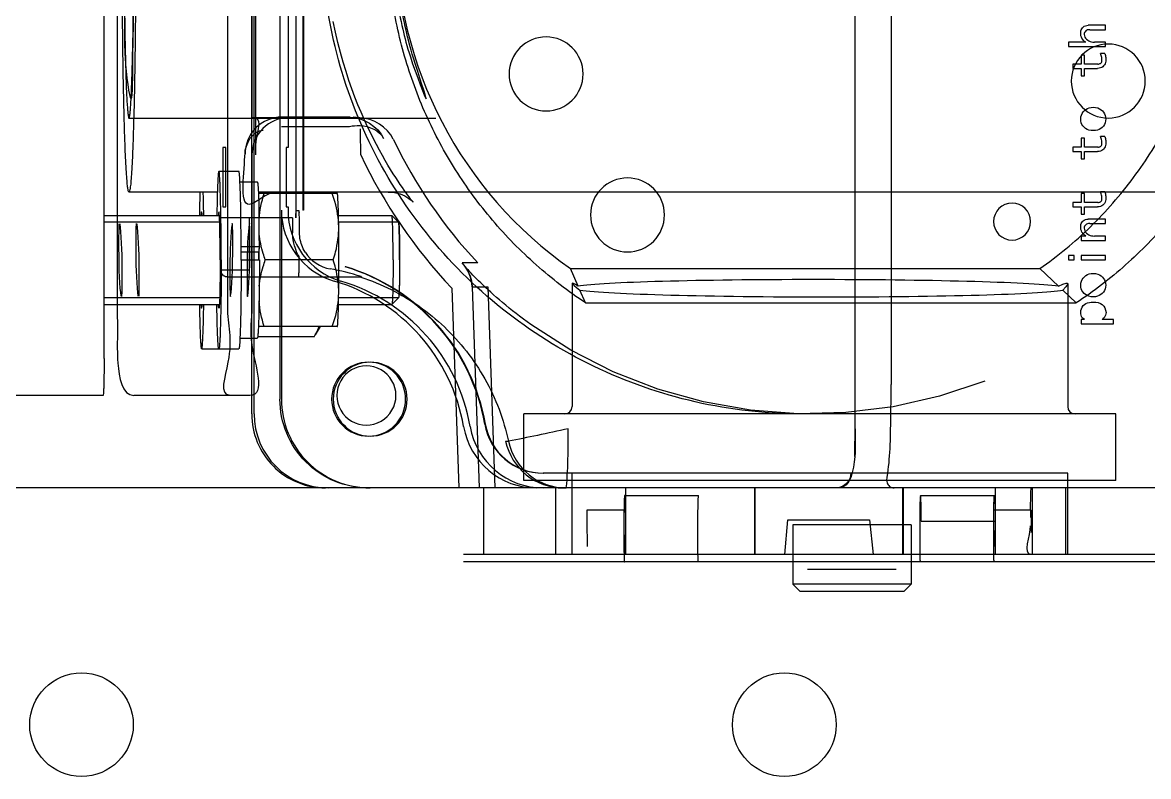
# Model space of a CAD drawing. Extents: x 59521 to 184406, y -1257 to 56672.
# Drawn here: x 73823.8 to 73976, y 10201.2 to 10303.1 of the extents above; entities that cross this region are included whole.
import ezdxf

# ---------------------------------------------------------------- set-up
doc = ezdxf.new("R2010")
doc.units = 0
doc.header["$MEASUREMENT"] = 0
doc.layers.get('0').update_dxf_attribs({"linetype": 'CONTINUOUS'})
doc.layers.add('00_BUW_DATUM', color=7, linetype='CONTINUOUS')

# ---------------------------------------------------------------- blocks, each defined once
blk = doc.blocks.new('hu88')
at = {"color": 87, "linetype": 'Continuous'}
for p, q in [((-116.54, -913.55), (-117.54, -914.55)), ((-117.54, -922.55), (-117.54, -914.55)), ((-117.54, -914.55), (-101.54, -914.55)), ((-116.54, -913.55), (-115.74, -913.55)), ((-115.74, -913.55), (-103.34, -913.55)), ((-103.34, -913.55), (-102.54, -913.55)), ((-102.54, -913.55), (-101.54, -914.55)), ((-101.54, -922.55), (-101.54, -914.55)), ((-153.34, -917.55), (-57.02, -917.55)), ((-115.54, -916.55), (-103.54, -916.55)), ((-153.34, -918.55), (-57.02, -918.55)), ((-138.71, -918.55), (-138.71, -929.55)), ((-138.45, -918.55), (-138.45, -927.55)), ((-133.95, -918.55), (-133.95, -927.55)), ((-128.95, -918.55), (-128.95, -927.55)), ((-128.72, -918.55), (-128.71, -919.03)), ((-128.71, -919.03), (-128.71, -919.55)), ((-118.72, -919.03), (-118.72, -918.55)), ((-118.71, -919.55), (-118.72, -919.03)), ((-116.45, -927.55), (-116.45, -918.55)), ((-116.4, -927.55), (-116.4, -918.55)), ((-111.92, -923.22), (-112.4, -918.55)), ((-100.49, -918.55), (-100.88, -923.22)), ((-96.46, -918.55), (-96.46, -927.55)), ((-96.4, -918.55), (-96.4, -927.55)), ((-88.73, -918.55), (-88.73, -919.03)), ((-88.73, -919.03), (-88.73, -919.55)), ((-78.97, -918.55), (-78.97, -927.55)), ((-78.73, -919.03), (-78.74, -918.55)), ((-78.73, -919.55), (-78.73, -919.03)), ((-71.71, -918.55), (-71.71, -929.55)), ((-69.47, -927.55), (-69.47, -918.55)), ((-59.75, -927.55), (-59.75, -918.55)), ((-133.69, -924.55), (-133.69, -923.55)), ((-118.91, -923.05), (-128.91, -923.05)), ((-128.7, -924.55), (-128.7, -923.55)), ((-117.54, -922.55), (-101.54, -922.55)), ((-100.88, -923.22), (-111.92, -923.22)), ((-78.72, -924.55), (-78.72, -923.55)), ((-73.72, -924.55), (-73.72, -923.55)), ((-133.69, -924.55), (-133.7, -925.33)), ((-133.69, -924.55), (-128.7, -924.55)), ((-78.72, -924.55), (-73.72, -924.55)), ((-118.81, -926.55), (-128.81, -926.55)), ((-78.83, -926.55), (-88.82, -926.55)), ((-499.91, -927.55), (1624.09, -927.55)), ((-60.32, -954.72), (-61.27, -927.55)), ((-58.2, -954.72), (-59.17, -927.55)), ((-55.46, -954.55), (-56.4, -927.55)), ((-145.21, -928.55), (-145.21, -937.55)), ((-145.21, -928.55), (-65.21, -928.55)), ((-138.71, -929.55), (-67.8, -929.55)), ((-65.21, -928.55), (-65.21, -937.55)), ((-62.74, -933.87), (-63.12, -933.87)), ((-109.97, -935.55), (-109.97, -997.05)), ((-145.21, -937.55), (-65.21, -937.55)), ((-138.71, -955.15), (-138.71, -938.55)), ((-71.71, -955.22), (-71.71, -938.55)), ((-28.73, -937.55), (-28.73, -1067.55)), ((-28.41, -937.55), (-28.41, -1067.55)), ((-32.43, -965.09), (-32.43, -939.55)), ((-32.23, -1065.55), (-32.23, -939.55)), ((-28.14, -940.05), (-12.5, -940.05)), ((-8.33, -940.05), (6.68, -940.05)), ((-114.84, -995.55), (-114.84, -941.55)), ((-8.46, -945.05), (-8.46, -1060.05)), ((-144.88, -949.73), (-144.88, -950.31)), ((-140.53, -949.73), (-144.88, -949.73)), ((-144.88, -950.31), (-143.36, -950.31)), ((-140.96, -950.31), (-140.53, -950.31)), ((-140.53, -950.31), (-140.53, -949.73)), ((-138.04, -954.28), (-139.85, -952.55)), ((-73.55, -952.55), (-139.85, -952.55)), ((-73.55, -952.55), (-72.78, -954.28)), ((-28.45, -972.59), (-28.45, -952.05)), ((-25.18, -952.05), (-25.18, -1053.05)), ((-10.24, -1053.05), (-10.24, -952.05)), ((-48.27, -953.26), (-40.17, -953.26)), ((-24.08, -953.26), (-8.46, -953.26)), ((-134.94, -957.2), (-137.45, -954.83)), ((-72.53, -954.83), (-71.49, -957.2)), ((-58.2, -954.72), (-60.32, -954.72)), ((-71.49, -957.2), (-134.94, -957.2)), ((-43.21, -956.05), (-25.2, -956.05)), ((-28.06, -964.05), (-28.06, -957.05)), ((-24.2, -957.05), (-28.06, -957.05)), ((-24.2, -957.05), (-24.2, -964.05)), ((-143.8, -958.38), (-143.8, -958.97)), ((-140.53, -958.38), (-143.8, -958.38)), ((-140.53, -958.97), (-140.53, -958.38)), ((-139.59, -958.38), (-139.59, -958.97)), ((-138.83, -958.38), (-139.59, -958.38)), ((-138.83, -958.97), (-138.83, -958.38)), ((-58.96, -957.98), (-56.85, -957.98)), ((-48.4, -958.88), (-48.4, -958.36)), ((-41.12, -957.43), (-41.04, -957.43)), ((-143.8, -958.97), (-140.53, -958.97)), ((-139.59, -958.97), (-138.83, -958.97)), ((-143.8, -961.01), (-143.8, -961.6)), ((-140.53, -961.01), (-143.8, -961.01)), ((-143.8, -961.6), (-142.31, -961.6)), ((-141.14, -961.6), (-140.53, -961.6)), ((-140.53, -961.6), (-140.53, -961.01)), ((-143.8, -963.29), (-143.8, -963.88)), ((-141.69, -963.29), (-143.8, -963.29)), ((-34.88, -962.05), (-34.88, -964.05)), ((-33.94, -964.05), (-33.94, -962.05)), ((-143.8, -963.88), (-141.49, -963.88)), ((-140.99, -964.55), (-140.99, -965.54)), ((-140.53, -964.55), (-140.99, -964.55)), ((-140.53, -965.54), (-140.53, -964.55)), ((-48.27, -963.46), (-40.17, -963.46)), ((-34.4, -1041.05), (-34.4, -964.05)), ((-33.94, -964.05), (-24.2, -964.05)), ((-24.08, -963.46), (-8.46, -963.46)), ((-142.78, -966.13), (-140.99, -966.13)), ((-140.99, -965.54), (-142.75, -965.54)), ((-140.99, -966.13), (-140.99, -967.33)), ((-139.39, -965.54), (-140.53, -965.54)), ((-140.53, -967.33), (-140.53, -966.13)), ((-140.53, -966.13), (-139.39, -966.13)), ((-139.39, -966.13), (-139.39, -965.54)), ((-35.4, -1040.01), (-35.4, -965.09)), ((-35.4, -965.09), (-35.32, -965.09)), ((-35.32, -1040.01), (-35.32, -965.09)), ((-34.43, -965.05), (-34.78, -965.05)), ((-33.32, -965.55), (-33.32, -965.09)), ((-33.06, -965.55), (-33.32, -965.55)), ((-33.06, -973.55), (-33.06, -965.55)), ((-24.93, -965.55), (-24.93, -973.55)), ((-24.49, -965.55), (-24.93, -965.55)), ((-24.49, -973.55), (-24.49, -965.55)), ((-166.03, -967.55), (-29.31, -967.55)), ((-143.71, -967.56), (-143.13, -967.56)), ((-140.99, -967.33), (-140.53, -967.33)), ((-23.77, -967.55), (-11.82, -967.55)), ((-140.99, -972.04), (-140.99, -973.03)), ((-140.53, -972.04), (-140.99, -972.04)), ((-140.53, -973.03), (-140.53, -972.04)), ((-142.78, -973.61), (-140.99, -973.61)), ((-140.99, -973.03), (-142.75, -973.03)), ((-140.99, -973.61), (-140.99, -974.81)), ((-139.39, -973.03), (-140.53, -973.03)), ((-140.53, -974.81), (-140.53, -973.61)), ((-140.53, -973.61), (-139.39, -973.61)), ((-139.39, -973.61), (-139.39, -973.03)), ((-33.32, -1031.55), (-33.32, -973.55)), ((-33.32, -973.55), (-33.06, -973.55)), ((-28.91, -1032.56), (-28.91, -972.56)), ((-24.93, -973.55), (-24.49, -973.55)), ((-143.71, -975.05), (-143.13, -975.05)), ((-140.99, -974.81), (-140.53, -974.81)), ((-32.43, -976.41), (-41.62, -976.41)), ((-11.82, -977.55), (-53.32, -977.55)), ((-43.43, -977.55), (-42.11, -977.65)), ((-43.03, -977.56), (-28.78, -977.56)), ((-41.71, -977.67), (-32.51, -977.67)), ((-33.45, -977.59), (-28.45, -977.59)), ((-28.78, -977.56), (-28.45, -977.59)), ((-28.45, -1027.59), (-28.45, -977.59)), ((-140.99, -984.26), (-142.75, -984.26)), ((-140.99, -983.26), (-140.99, -984.26)), ((-140.53, -983.26), (-140.99, -983.26)), ((-140.53, -984.26), (-140.53, -983.26)), ((-139.39, -984.26), (-140.53, -984.26)), ((-139.39, -984.84), (-139.39, -984.26)), ((-142.78, -984.84), (-140.99, -984.84)), ((-140.99, -984.84), (-140.99, -986.04)), ((-140.99, -986.04), (-140.53, -986.04)), ((-140.53, -986.04), (-140.53, -984.84)), ((-140.53, -984.84), (-139.39, -984.84)), ((-143.8, -987.21), (-143.8, -987.8)), ((-138.8, -987.21), (-143.8, -987.21)), ((-143.71, -986.28), (-143.13, -986.28)), ((-138.8, -987.8), (-138.8, -987.21)), ((-143.8, -987.8), (-142.31, -987.8)), ((-141.14, -987.8), (-138.8, -987.8)), ((-143.8, -989.49), (-143.8, -990.08)), ((-141.69, -989.49), (-143.8, -989.49)), ((-143.8, -990.08), (-141.49, -990.08))]:
    blk.add_line(p, q, dxfattribs=at)
for points in [[(-128.77, -917.55), (-128.76, -917.57), (-128.75, -917.62), (-128.75, -917.71), (-128.74, -917.82), (-128.73, -917.97), (-128.73, -918.14), (-128.72, -918.33), (-128.72, -918.55)], [(-118.72, -918.55), (-118.73, -918.33), (-118.73, -918.14), (-118.74, -917.97), (-118.74, -917.82), (-118.75, -917.71), (-118.76, -917.62), (-118.76, -917.57), (-118.77, -917.55)], [(-88.78, -917.55), (-88.78, -917.57), (-88.77, -917.62), (-88.76, -917.71), (-88.75, -917.82), (-88.75, -917.97), (-88.74, -918.14), (-88.74, -918.33), (-88.73, -918.55)], [(-78.74, -918.55), (-78.74, -918.33), (-78.75, -918.14), (-78.75, -917.97), (-78.76, -917.82), (-78.76, -917.71), (-78.77, -917.62), (-78.78, -917.57), (-78.79, -917.55)], [(-128.71, -919.55), (-128.71, -923.51), (-128.71, -923.96), (-128.72, -924.4), (-128.72, -924.81), (-128.73, -925.19), (-128.74, -925.53), (-128.75, -925.83), (-128.76, -926.08), (-128.77, -926.28), (-128.78, -926.43), (-128.8, -926.52), (-128.81, -926.55), (-128.82, -926.52), (-128.83, -926.44), (-128.85, -926.29), (-128.86, -926.1), (-128.87, -925.84), (-128.88, -925.54), (-128.89, -925.2), (-128.89, -924.82), (-128.9, -924.4), (-128.9, -923.96), (-128.91, -923.51), (-128.91, -923.05)], [(-118.91, -923.05), (-118.91, -923.51), (-118.91, -923.96), (-118.9, -924.4), (-118.9, -924.81), (-118.89, -925.19), (-118.88, -925.53), (-118.87, -925.83), (-118.86, -926.08), (-118.85, -926.28), (-118.84, -926.43), (-118.83, -926.52), (-118.81, -926.55), (-118.8, -926.52), (-118.79, -926.44), (-118.78, -926.29), (-118.76, -926.1), (-118.75, -925.84), (-118.74, -925.54), (-118.74, -925.2), (-118.73, -924.82), (-118.72, -924.4), (-118.72, -923.96), (-118.72, -923.51), (-118.71, -919.55)], [(-88.73, -919.55), (-88.73, -923.51), (-88.73, -923.96), (-88.73, -924.39), (-88.74, -924.8), (-88.75, -925.18), (-88.76, -925.53), (-88.76, -925.83), (-88.78, -926.08), (-88.79, -926.29), (-88.8, -926.43), (-88.81, -926.52), (-88.82, -926.55)], [(-78.83, -926.55), (-78.82, -926.52), (-78.8, -926.43), (-78.79, -926.29), (-78.78, -926.08), (-78.77, -925.83), (-78.76, -925.53), (-78.75, -925.18), (-78.74, -924.8), (-78.74, -924.39), (-78.73, -923.96), (-78.73, -923.51), (-78.73, -919.55)], [(-133.81, -921.55), (-133.81, -921.57), (-133.82, -921.63), (-133.83, -921.72), (-133.83, -921.84), (-133.84, -921.99), (-133.84, -922.17), (-133.84, -922.37), (-133.85, -922.58), (-133.85, -922.81), (-133.85, -923.05), (-133.85, -923.28), (-133.85, -923.51), (-133.84, -923.73), (-133.84, -923.93), (-133.84, -924.1), (-133.83, -924.26), (-133.83, -924.38), (-133.82, -924.48), (-133.81, -924.53), (-133.81, -924.55)], [(-133.81, -924.55), (-133.8, -924.53), (-133.79, -924.48), (-133.79, -924.39), (-133.78, -924.26), (-133.78, -924.11), (-133.77, -923.93), (-133.77, -923.74), (-133.77, -923.52), (-133.77, -923.29), (-133.76, -923.06), (-133.77, -922.82), (-133.77, -922.6), (-133.77, -922.38), (-133.77, -922.18), (-133.78, -922), (-133.78, -921.85), (-133.79, -921.72), (-133.79, -921.63), (-133.8, -921.57), (-133.81, -921.55)], [(-133.7, -925.33), (-133.71, -926.05), (-133.71, -926.38), (-133.72, -926.67), (-133.73, -926.93), (-133.74, -927.15), (-133.75, -927.32), (-133.76, -927.45), (-133.77, -927.53), (-133.78, -927.55)], [(-114.25, -928.55), (-114.26, -928.4), (-114.29, -928.24), (-114.35, -928.1), (-114.43, -927.97), (-114.53, -927.86), (-114.64, -927.75), (-114.78, -927.67), (-114.92, -927.61), (-115.08, -927.57), (-115.24, -927.55)], [(-109.39, -929.55), (-109.36, -929.24), (-109.29, -928.93), (-109.17, -928.64), (-109.01, -928.38), (-108.8, -928.14), (-108.56, -927.93), (-108.3, -927.77), (-108.01, -927.65), (-107.7, -927.58), (-107.39, -927.55)], [(-127.51, -942), (-121.4, -939.96), (-115.11, -938.53), (-108.71, -937.73), (-102.27, -937.57), (-95.84, -938.05), (-89.49, -939.17), (-83.29, -940.91), (-77.29, -943.25), (-71.57, -946.16), (-66.16, -949.63)], [(-66.16, -949.63), (-65.64, -950), (-65.13, -950.38), (-64.63, -950.76), (-64.14, -951.13), (-63.67, -951.5), (-63.21, -951.87), (-62.76, -952.24), (-62.32, -952.6), (-61.91, -952.96), (-61.5, -953.31), (-61.11, -953.65), (-60.74, -953.99), (-60.38, -954.32), (-60.03, -954.64), (-59.7, -954.95), (-59.39, -955.26), (-59.09, -955.55), (-58.81, -955.82), (-58.55, -956.09), (-58.31, -956.33), (-58.08, -956.57), (-57.88, -956.78), (-57.7, -956.97), (-57.55, -957.14), (-57.42, -957.29), (-57.31, -957.4), (-57.24, -957.49), (-57.2, -957.54), (-57.22, -957.51), (-57.29, -957.42), (-57.42, -957.23), (-57.58, -956.96), (-57.76, -956.6), (-57.93, -956.18), (-58.06, -955.72), (-58.16, -955.23), (-58.2, -954.72)], [(-143.89, -951.28), (-143.87, -951.08), (-143.83, -950.9), (-143.75, -950.72), (-143.65, -950.56), (-143.52, -950.43), (-143.36, -950.31)], [(-140.96, -950.31), (-140.81, -950.43), (-140.68, -950.56), (-140.58, -950.73), (-140.52, -950.9), (-140.48, -951.08), (-140.47, -951.28)], [(-142.16, -952.68), (-142.51, -952.66), (-142.83, -952.6), (-143.12, -952.49), (-143.37, -952.34), (-143.58, -952.13), (-143.75, -951.88), (-143.84, -951.6), (-143.89, -951.28)], [(-140.47, -951.28), (-140.49, -951.54), (-140.56, -951.78), (-140.67, -952), (-140.81, -952.19), (-140.98, -952.35), (-141.18, -952.48), (-141.4, -952.57), (-141.64, -952.63), (-141.89, -952.67), (-142.16, -952.68)], [(-143.86, -954.96), (-143.83, -954.69), (-143.77, -954.44), (-143.67, -954.22), (-143.54, -954.02), (-143.38, -953.83), (-143.19, -953.68), (-142.97, -953.55), (-142.73, -953.46), (-142.46, -953.4), (-142.16, -953.38)], [(-142.16, -953.38), (-141.86, -953.4), (-141.58, -953.46), (-141.33, -953.56), (-141.11, -953.69), (-140.93, -953.85), (-140.77, -954.04), (-140.64, -954.24), (-140.55, -954.46), (-140.49, -954.7), (-140.47, -954.96)], [(-142.16, -956.54), (-142.48, -956.52), (-142.76, -956.45), (-143.01, -956.35), (-143.22, -956.22), (-143.41, -956.06), (-143.56, -955.87), (-143.69, -955.67), (-143.78, -955.45), (-143.84, -955.22), (-143.86, -954.96)], [(-140.47, -954.96), (-140.49, -955.24), (-140.56, -955.49), (-140.66, -955.72), (-140.8, -955.92), (-140.96, -956.1), (-141.15, -956.25), (-141.37, -956.38), (-141.61, -956.47), (-141.87, -956.52), (-142.16, -956.54)], [(-137.45, -954.83), (-138.07, -955.1), (-138.48, -955.23), (-138.68, -955.21), (-138.68, -955.04), (-138.46, -954.73), (-138.04, -954.28)], [(-72.53, -954.83), (-72.16, -955.04), (-71.89, -955.18), (-71.74, -955.23), (-71.71, -955.21), (-71.8, -955.1), (-72.01, -954.9), (-72.33, -954.63), (-72.78, -954.28)], [(-43.19, -956.11), (-43.21, -956.09), (-43.23, -956.08), (-43.24, -956.07), (-43.24, -956.06), (-43.23, -956.05), (-43.21, -956.05)], [(-34.77, -956.05), (-34.78, -956.07), (-34.78, -956.1), (-34.79, -956.16), (-34.79, -956.24), (-34.8, -956.34), (-34.8, -956.45), (-34.8, -956.59), (-34.81, -956.73), (-34.81, -956.89), (-34.81, -958.83)], [(-25.2, -956.05), (-25.04, -956.07), (-24.89, -956.1), (-24.75, -956.16), (-24.62, -956.24), (-24.5, -956.34), (-24.4, -956.45), (-24.31, -956.59), (-24.25, -956.73), (-24.21, -956.89), (-24.2, -957.05)], [(-35.67, -959.36), (-35.5, -959.65), (-35.38, -959.88), (-35.32, -960.02), (-35.26, -960.15), (-35.18, -960.35), (-35.11, -960.58), (-35.04, -960.82), (-34.98, -961.07), (-34.94, -961.32), (-34.91, -961.57), (-34.89, -961.81), (-34.88, -962.05)], [(-34.81, -958.83), (-34.73, -958.96), (-34.62, -959.17), (-34.49, -959.46), (-34.36, -959.77), (-34.27, -960.03), (-34.2, -960.26), (-34.14, -960.45), (-34.1, -960.63), (-34.06, -960.86), (-34.02, -961.1), (-33.98, -961.34), (-33.96, -961.58), (-33.95, -961.81), (-33.94, -962.05)], [(-140.94, -962.65), (-140.96, -962.46), (-141.03, -962.29), (-141.13, -962.14), (-141.26, -962), (-141.41, -961.87), (-141.57, -961.77), (-141.74, -961.69), (-141.93, -961.64), (-142.11, -961.61), (-142.31, -961.6)], [(-141.14, -961.6), (-141, -961.71), (-140.86, -961.83), (-140.74, -961.97), (-140.64, -962.12), (-140.56, -962.28), (-140.5, -962.46), (-140.47, -962.64), (-140.47, -962.83)], [(-141.69, -963.29), (-141.53, -963.28), (-141.38, -963.25), (-141.25, -963.19), (-141.14, -963.12), (-141.05, -963.02), (-140.99, -962.91), (-140.95, -962.79), (-140.94, -962.65)], [(-140.47, -962.83), (-140.47, -962.99), (-140.5, -963.14), (-140.54, -963.29), (-140.6, -963.42), (-140.69, -963.55), (-140.81, -963.66), (-140.95, -963.75), (-141.11, -963.82), (-141.29, -963.86), (-141.49, -963.88)], [(-34.88, -964.05), (-34.86, -964.21), (-34.85, -964.36), (-34.83, -964.49), (-34.82, -964.61), (-34.81, -964.72)], [(-34.78, -965.05), (-34.79, -965.05), (-34.79, -965.03), (-34.79, -964.99), (-34.8, -964.95), (-34.8, -964.89), (-34.81, -964.72)], [(-34.4, -964.05), (-34.4, -964.25), (-34.4, -964.44), (-34.4, -964.61), (-34.41, -964.76), (-34.41, -964.88), (-34.42, -964.98), (-34.42, -965.03), (-34.43, -965.05)], [(-143.86, -966.71), (-143.85, -966.52), (-143.81, -966.34), (-143.76, -966.17), (-143.68, -966.01), (-143.57, -965.87), (-143.45, -965.76), (-143.3, -965.66), (-143.13, -965.6), (-142.95, -965.56), (-142.75, -965.54)], [(-142.78, -966.13), (-142.88, -966.14), (-142.98, -966.16), (-143.07, -966.19), (-143.15, -966.23), (-143.21, -966.29), (-143.26, -966.36), (-143.3, -966.43), (-143.32, -966.51), (-143.33, -966.6), (-143.33, -966.69)], [(-46.87, -967.55), (-47.73, -967.48), (-48.47, -967.29), (-49.12, -967.01), (-49.65, -966.69), (-49.98, -966.44), (-50.17, -966.27), (-50.25, -966.19), (-50.24, -966.2), (-50.2, -966.26), (-50.11, -966.36), (-49.99, -966.5), (-49.85, -966.68), (-49.68, -966.9), (-49.49, -967.16), (-49.27, -967.45), (-49.04, -967.78), (-48.78, -968.15), (-48.5, -968.55), (-48.2, -969), (-47.88, -969.49), (-47.54, -970.01), (-47.19, -970.57), (-46.83, -971.17), (-46.46, -971.81), (-46.08, -972.48), (-45.68, -973.19), (-45.28, -973.95), (-44.87, -974.74), (-44.45, -975.58), (-44.04, -976.46), (-43.62, -977.38), (-43.2, -978.34), (-42.78, -979.35), (-42.37, -980.39), (-41.96, -981.49), (-41.56, -982.63), (-41.17, -983.83), (-40.78, -985.08), (-40.41, -986.39), (-40.06, -987.74), (-39.74, -989.14), (-39.44, -990.58)], [(-143.71, -967.56), (-143.76, -967.43), (-143.8, -967.29), (-143.83, -967.14), (-143.85, -967), (-143.86, -966.86), (-143.86, -966.71)], [(-143.33, -966.69), (-143.33, -966.84), (-143.31, -966.99), (-143.29, -967.14), (-143.25, -967.29), (-143.19, -967.43), (-143.13, -967.56)], [(-143.86, -974.2), (-143.85, -974), (-143.81, -973.82), (-143.76, -973.65), (-143.68, -973.5), (-143.57, -973.36), (-143.45, -973.24), (-143.3, -973.15), (-143.13, -973.08), (-142.95, -973.04), (-142.75, -973.03)], [(-142.78, -973.61), (-142.88, -973.62), (-142.98, -973.64), (-143.07, -973.67), (-143.15, -973.72), (-143.21, -973.77), (-143.26, -973.84), (-143.3, -973.92), (-143.32, -974), (-143.33, -974.08), (-143.33, -974.17)], [(-143.71, -975.05), (-143.76, -974.91), (-143.8, -974.77), (-143.83, -974.63), (-143.85, -974.49), (-143.86, -974.34), (-143.86, -974.2)], [(-143.33, -974.17), (-143.33, -974.33), (-143.31, -974.48), (-143.29, -974.63), (-143.25, -974.78), (-143.19, -974.91), (-143.13, -975.05)], [(-143.86, -977.42), (-143.83, -977.15), (-143.77, -976.9), (-143.67, -976.68), (-143.54, -976.47), (-143.38, -976.29), (-143.19, -976.13), (-142.97, -976.01), (-142.73, -975.91), (-142.46, -975.86), (-142.16, -975.84)], [(-142.16, -975.84), (-141.86, -975.86), (-141.58, -975.92), (-141.33, -976.02), (-141.11, -976.15), (-140.93, -976.31), (-140.77, -976.49), (-140.64, -976.69), (-140.55, -976.91), (-140.49, -977.16), (-140.47, -977.42)], [(-142.16, -979), (-142.48, -978.97), (-142.76, -978.91), (-143.01, -978.81), (-143.22, -978.67), (-143.41, -978.51), (-143.56, -978.33), (-143.69, -978.13), (-143.78, -977.91), (-143.84, -977.67), (-143.86, -977.42)], [(-140.47, -977.42), (-140.49, -977.69), (-140.56, -977.94), (-140.66, -978.17), (-140.8, -978.38), (-140.96, -978.56), (-141.15, -978.71), (-141.37, -978.83), (-141.61, -978.92), (-141.87, -978.98), (-142.16, -979)], [(-143.86, -985.43), (-143.85, -985.23), (-143.81, -985.05), (-143.76, -984.88), (-143.68, -984.73), (-143.57, -984.59), (-143.45, -984.47), (-143.3, -984.38), (-143.13, -984.31), (-142.95, -984.27), (-142.75, -984.26)], [(-143.71, -986.28), (-143.76, -986.14), (-143.8, -986), (-143.83, -985.86), (-143.85, -985.72), (-143.86, -985.57), (-143.86, -985.43)], [(-142.78, -984.84), (-142.88, -984.85), (-142.98, -984.87), (-143.07, -984.9), (-143.15, -984.94), (-143.21, -985), (-143.26, -985.07), (-143.3, -985.15), (-143.32, -985.23), (-143.33, -985.31), (-143.33, -985.4)], [(-143.33, -985.4), (-143.33, -985.55), (-143.31, -985.71), (-143.29, -985.86), (-143.25, -986), (-143.19, -986.14), (-143.13, -986.28)], [(-140.94, -988.85), (-140.96, -988.66), (-141.03, -988.49), (-141.13, -988.34), (-141.26, -988.2), (-141.41, -988.07), (-141.57, -987.97), (-141.74, -987.89), (-141.93, -987.84), (-142.11, -987.8), (-142.31, -987.8)], [(-141.69, -989.49), (-141.53, -989.48), (-141.38, -989.45), (-141.25, -989.39), (-141.14, -989.32), (-141.05, -989.22), (-140.99, -989.11), (-140.95, -988.99), (-140.94, -988.85)], [(-140.47, -989.02), (-140.47, -989.19), (-140.5, -989.34), (-140.54, -989.48), (-140.6, -989.62), (-140.69, -989.75), (-140.81, -989.85), (-140.95, -989.95), (-141.11, -990.02), (-141.29, -990.06), (-141.49, -990.08)], [(-141.14, -987.8), (-141, -987.91), (-140.86, -988.03), (-140.74, -988.17), (-140.64, -988.32), (-140.56, -988.48), (-140.5, -988.66), (-140.47, -988.84), (-140.47, -989.02)]]:
    blk.add_lwpolyline(points, dxfattribs=at)
for centre in [(-100.41, -895.55), (-5.41, -895.55)]:
    blk.add_circle(centre, 7, dxfattribs=at)
for centre, radius, start, end in [((-133.89, -922.44), 55.17, 0.0006, 4.0354), ((-273.36, -923.55), 144.67, 0, 1.5479), ((-218.39, -923.55), 144.67, 0, 1.5479), ((-70.94, -935.55), 8, 12.1319, 89.9873), ((-70.56, -935.55), 8, 12.1319, 89.9874), ((-67.8, -937.55), 10, 9.8588, 89.9921), ((-66.91, -937.55), 10, 9.8592, 89.9916), ((-38.73, -937.55), 10, 359.9904, 89.9893), ((-38.41, -937.55), 10, 359.9896, 89.9901), ((-67.87, -937.55), 8, 9.8588, 89.9921), ((-67.8, -937.55), 8, 9.8588, 89.9921), ((46.26, -935.55), 156.23, 178.6271, 180), ((-33.32, -931.56), 25, 189.8618, 253.3869), ((-32.43, -931.56), 25, 189.862, 253.3867), ((-44.43, -939.55), 5, 90.0178, 269.9822), ((-44.22, -939.55), 5, 90.0178, 269.9822), ((-44.43, -939.55), 5, 270.0178, 89.9822), ((-44.22, -939.55), 5, 270.0178, 89.9822), ((-33.4, -931.56), 27, 189.8625, 253.3861), ((-33.32, -931.56), 27, 189.861, 253.3876), ((-43.91, -940.05), 4, 359.9826, 180.0174), ((-139.71, -938.55), 1, 0, 90), ((-70.71, -938.55), 1, 90, 180), ((-43.91, -940.05), 4, 179.9826, 0.0174), ((-106.41, -1002.54), 70, 25.3589, 43.2879), ((-43.32, -965.09), 10, 359.9936, 73.3855), ((-42.43, -965.09), 10, 359.9939, 73.3851), ((-103.24, -1002.55), 55.36, 359.9969, 55.006), ((-33.83, -927.55), 30.06, 251.8527, 260.0924), ((-106.28, -1002.54), 65, 25.3588, 43.2879), ((-79.21, -964.45), 5, 90.0178, 269.9822), ((-79.21, -964.45), 5, 270.0178, 89.9822), ((-131.19, -963.55), 2.5, 90.0203, 269.9797), ((-131.19, -963.55), 2.5, 270.0203, 89.9797), ((119.98, -972.56), 163.13, 180, 181.2405), ((-32.51, -972.67), 5, 270.0104, 0.0058), ((-144.19, -982.55), 5, 90.0178, 269.9822), ((-144.19, -982.55), 5, 270.0178, 89.9822), ((-68.21, -983.5), 5, 90.0178, 269.9822), ((-68.21, -983.5), 5, 270.0178, 89.9822)]:
    blk.add_arc(centre, radius, start, end, dxfattribs=at)
for centre, major_axis, ratio, start_param, end_param in [((-105.21, -954.54), (33.5, -0.03), 0.034909, 6.536304, 9.224083), ((-105.21, -954.54), (33.5, -0.03), 0.034909, 3.416163, 6.061039), ((-33.45, -972.59), (0, 5), 0.999655, -3.141593, -1.570796)]:
    blk.add_ellipse(centre, major_axis=major_axis, ratio=ratio, start_param=start_param, end_param=end_param, dxfattribs=at)
for points in [[(-133.83, -918.55), (-132.54, -918.55), (-133.7, -921.14), (-133.7, -922.43)], [(-58.2, -954.72), (-58.16, -955.9), (-57.65, -957.12), (-56.85, -957.98)], [(-35.67, -959.36), (-36.39, -958.24), (-37.69, -957.38), (-39, -957.16)], [(-48.27, -963.46), (-48.27, -963.45), (-48.28, -963.45), (-48.29, -963.42), (-48.29, -963.4)], [(-28.78, -977.56), (-30.01, -977.46), (-28.91, -975.09), (-28.91, -973.86)], [(-27.51, -972.67), (-27.48, -974.03), (-28.62, -975.92), (-29.98, -975.92)], [(-47.54, -974.71), (-46.78, -976.32), (-44.81, -977.56), (-43.03, -977.56)], [(-41.71, -977.67), (-43.49, -977.67), (-45.47, -976.42), (-46.23, -974.8)]]:
    blk.add_open_spline(points, degree=3, dxfattribs=at)
for points, knots in [([(-109.97, -935.55), (-109.97, -934.29), (-110.13, -931.88), (-109.35, -927.55), (-107.77, -927.55)], [0, 0, 0, 0, 0.443153, 1, 1, 1, 1]), ([(-70.94, -927.55), (-71.08, -929.03), (-71.2, -931.7), (-71.21, -934.37), (-71.21, -935.55)], [0, 0, 0, 0, 0.555222, 1, 1, 1, 1]), ([(-32.43, -939.55), (-32.43, -937.99), (-33.06, -934.83), (-35.73, -930.85), (-39.71, -928.18), (-42.87, -927.55), (-44.43, -927.55)], [0, 0, 0, 0, 0.250806, 0.500056, 0.749273, 1, 1, 1, 1]), ([(-44.22, -927.55), (-42.66, -927.55), (-39.5, -928.18), (-35.52, -930.85), (-32.85, -934.83), (-32.23, -937.99), (-32.23, -939.55)], [0, 0, 0, 0, 0.250727, 0.499944, 0.749194, 1, 1, 1, 1]), ([(-114.25, -928.55), (-114.46, -929.82), (-114.73, -932.48), (-114.8, -936.83), (-114.84, -939.89), (-114.84, -941.55)], [0, 0, 0, 0, 0.294113, 0.617661, 1, 1, 1, 1]), ([(-71.21, -935.55), (-69.82, -935.25), (-67.13, -934.67), (-64.43, -934.12), (-63.12, -933.87)], [0, 0, 0, 0, 0.516629, 1, 1, 1, 1]), ([(-43.17, -956.05), (-44.58, -955.59), (-47.31, -954.46), (-51.11, -952.19), (-54.54, -949.38), (-57.54, -946.07), (-60.03, -942.33), (-61.95, -938.24), (-62.8, -935.34), (-63.12, -933.87)], [0, 0, 0, 0, 0.142175, 0.283321, 0.424546, 0.566855, 0.7108, 0.855315, 1, 1, 1, 1]), ([(-102.83, -937.55), (-97.98, -937.55), (-88.24, -938.65), (-74.4, -943.5), (-61.97, -951.31), (-51.59, -961.68), (-43.79, -974.11), (-38.94, -987.96), (-37.85, -997.7), (-37.85, -1002.55)], [0, 0, 0, 0, 0.142833, 0.285671, 0.428517, 0.571375, 0.714242, 0.857119, 1, 1, 1, 1]), ([(-28.45, -952.05), (-28.45, -950.31), (-27.64, -947.18), (-30.4, -940.05), (-28.14, -940.05)], [0, 0, 0, 0, 0.434669, 1, 1, 1, 1]), ([(-25.5, -940.05), (-23.99, -940.05), (-26.32, -946.8), (-25.18, -949.56), (-25.18, -952.05)], [0, 0, 0, 0, 0.376503, 1, 1, 1, 1]), ([(-10.24, -952.05), (-10.24, -950.75), (-10.29, -948.1), (-10.17, -944.43), (-10.87, -940.05), (-12.5, -940.05)], [0, 0, 0, 0, 0.311854, 0.610053, 1, 1, 1, 1]), ([(-8.46, -945.05), (-8.46, -944.41), (-8.45, -943.24), (-8.44, -941.84), (-8.4, -940.96), (-8.4, -940.47), (-8.34, -940.25), (-8.36, -940.05), (-8.33, -940.05)], [0, 0, 0, 0, 0.382292, 0.70638, 0.830664, 0.923075, 0.980134, 1, 1, 1, 1]), ([(-166.68, -1002.55), (-166.68, -999.74), (-166.28, -994.11), (-164.51, -985.83), (-161.59, -977.89), (-157.59, -970.43), (-152.58, -963.6), (-146.67, -957.55), (-142.2, -954.11), (-139.85, -952.55)], [0, 0, 0, 0, 0.142866, 0.285734, 0.428601, 0.571463, 0.714319, 0.857165, 1, 1, 1, 1]), ([(-73.55, -952.55), (-71.2, -954.11), (-66.73, -957.55), (-60.82, -963.6), (-55.81, -970.43), (-51.81, -977.89), (-48.89, -985.83), (-47.12, -994.11), (-46.72, -999.74), (-46.72, -1002.55)], [0, 0, 0, 0, 0.142835, 0.285681, 0.428537, 0.571399, 0.714266, 0.857134, 1, 1, 1, 1]), ([(-48.4, -958.36), (-48.4, -958.2), (-48.4, -957.95), (-48.4, -957.63), (-48.4, -957.43), (-48.4, -957.26), (-48.4, -957.11), (-48.4, -956.91), (-48.39, -956.68), (-48.39, -956.49), (-48.39, -956.36), (-48.39, -956.28), (-48.39, -956.23), (-48.39, -956.19), (-48.39, -956.16), (-48.39, -956.09), (-48.39, -955.97), (-48.38, -955.8), (-48.38, -955.59), (-48.38, -955.43), (-48.38, -955.33), (-48.37, -955.28), (-48.37, -955.23), (-48.37, -955.2), (-48.37, -955.16), (-48.37, -955.09), (-48.37, -954.98), (-48.36, -954.83), (-48.36, -954.68), (-48.36, -954.58), (-48.36, -954.52), (-48.35, -954.49), (-48.35, -954.46), (-48.35, -954.43), (-48.35, -954.4), (-48.35, -954.37), (-48.35, -954.32), (-48.35, -954.27), (-48.34, -954.18), (-48.34, -954.09), (-48.34, -954), (-48.33, -953.93), (-48.33, -953.88), (-48.33, -953.85), (-48.33, -953.83), (-48.33, -953.81), (-48.33, -953.8), (-48.33, -953.78), (-48.32, -953.75), (-48.32, -953.72), (-48.32, -953.67), (-48.31, -953.61), (-48.31, -953.56), (-48.31, -953.5), (-48.3, -953.46), (-48.3, -953.44), (-48.3, -953.43), (-48.3, -953.42), (-48.3, -953.42), (-48.3, -953.41), (-48.3, -953.41), (-48.3, -953.4), (-48.3, -953.39), (-48.29, -953.38), (-48.29, -953.36), (-48.28, -953.33), (-48.28, -953.3), (-48.27, -953.27), (-48.27, -953.26)], [0, 0, 0, 0, 0.0625, 0.09375, 0.125, 0.140625, 0.15625, 0.1875, 0.21875, 0.25, 0.265625, 0.273438, 0.28125, 0.285156, 0.289062, 0.296875, 0.3125, 0.34375, 0.375, 0.40625, 0.414062, 0.421875, 0.429688, 0.433594, 0.4375, 0.453125, 0.46875, 0.5, 0.53125, 0.546875, 0.554688, 0.5625, 0.566406, 0.570312, 0.578125, 0.585938, 0.59375, 0.609375, 0.625, 0.65625, 0.671875, 0.6875, 0.703125, 0.707031, 0.710938, 0.714844, 0.71875, 0.726562, 0.734375, 0.75, 0.765625, 0.78125, 0.8125, 0.828125, 0.84375, 0.851562, 0.855469, 0.857422, 0.859375, 0.863281, 0.867188, 0.875, 0.882812, 0.890625, 0.90625, 0.9375, 0.96875, 1, 1, 1, 1]), ([(-27.79, -958.36), (-27.79, -956.71), (-27.72, -950.11), (-28.16, -956.7), (-28.16, -958.36)], [0, 0, 0, 0, 0.499517, 1, 1, 1, 1]), ([(-25.48, -958.36), (-25.48, -956.71), (-25.4, -950.11), (-25.84, -956.7), (-25.84, -958.36)], [0, 0, 0, 0, 0.499517, 1, 1, 1, 1]), ([(-13.16, -958.36), (-13.16, -956.71), (-13.24, -950.11), (-12.8, -956.7), (-12.8, -958.36)], [0, 0, 0, 0, 0.499517, 1, 1, 1, 1]), ([(-10.85, -958.36), (-10.85, -956.71), (-10.93, -950.11), (-10.48, -956.7), (-10.48, -958.36)], [0, 0, 0, 0, 0.499517, 1, 1, 1, 1]), ([(-134.94, -957.2), (-137.36, -958.89), (-141.94, -962.67), (-147.8, -969.36), (-152.52, -976.89), (-155.97, -985.07), (-158.08, -993.7), (-158.79, -1002.55), (-158.08, -1011.4), (-155.97, -1020.03), (-152.52, -1028.21), (-147.8, -1035.75), (-141.94, -1042.43), (-137.36, -1046.21), (-134.94, -1047.91)], [0, 0, 0, 0, 0.083453, 0.16684, 0.250175, 0.333472, 0.416741, 0.499998, 0.583254, 0.666524, 0.749822, 0.833158, 0.916546, 1, 1, 1, 1]), ([(-29.33, -959.42), (-29.33, -959.38), (-29.33, -959.29), (-29.33, -959.19), (-29.33, -959.12), (-29.33, -959.08), (-29.33, -959.03), (-29.33, -958.98), (-29.33, -958.93), (-29.33, -958.9), (-29.33, -958.87), (-29.33, -958.83), (-29.33, -958.78), (-29.33, -958.74), (-29.33, -958.7), (-29.33, -958.61), (-29.33, -958.5), (-29.33, -958.4), (-29.33, -958.36)], [0, 0, 0, 0, 0.125, 0.25, 0.3125, 0.34375, 0.375, 0.4375, 0.46875, 0.5, 0.53125, 0.5625, 0.625, 0.65625, 0.6875, 0.75, 0.875, 1, 1, 1, 1]), ([(-28.16, -958.36), (-28.16, -960.01), (-28.23, -966.61), (-27.79, -960.01), (-27.79, -958.36)], [0, 0, 0, 0, 0.499517, 1, 1, 1, 1]), ([(-25.84, -958.36), (-25.84, -960.01), (-25.92, -966.61), (-25.48, -960.01), (-25.48, -958.36)], [0, 0, 0, 0, 0.499517, 1, 1, 1, 1]), ([(-12.8, -958.36), (-12.8, -960.01), (-12.72, -966.61), (-13.16, -960.01), (-13.16, -958.36)], [0, 0, 0, 0, 0.499517, 1, 1, 1, 1]), ([(-10.48, -958.36), (-10.48, -960.01), (-10.41, -966.61), (-10.85, -960.01), (-10.85, -958.36)], [0, 0, 0, 0, 0.499517, 1, 1, 1, 1]), ([(-48.29, -963.4), (-48.29, -963.37), (-48.3, -963.32), (-48.3, -963.25), (-48.31, -963.22), (-48.31, -963.19), (-48.31, -963.16), (-48.31, -963.14), (-48.31, -963.13), (-48.32, -963.13), (-48.32, -963.12), (-48.32, -963.11), (-48.32, -963.1), (-48.32, -963.08), (-48.32, -963.05), (-48.32, -963.01), (-48.33, -962.94), (-48.33, -962.86), (-48.33, -962.78), (-48.34, -962.72), (-48.34, -962.68), (-48.34, -962.65), (-48.34, -962.63), (-48.34, -962.61), (-48.34, -962.6), (-48.34, -962.58), (-48.34, -962.54), (-48.35, -962.49), (-48.35, -962.43), (-48.35, -962.36), (-48.35, -962.27), (-48.36, -962.18), (-48.36, -962.09), (-48.36, -962.02), (-48.36, -961.97), (-48.36, -961.93), (-48.36, -961.9), (-48.36, -961.89), (-48.36, -961.87), (-48.37, -961.84), (-48.37, -961.79), (-48.37, -961.72), (-48.37, -961.64), (-48.37, -961.53), (-48.37, -961.39), (-48.38, -961.25), (-48.38, -961.14), (-48.38, -961.07), (-48.38, -961.02), (-48.38, -960.99), (-48.38, -960.96), (-48.38, -960.92), (-48.38, -960.83), (-48.39, -960.68), (-48.39, -960.49), (-48.39, -960.3), (-48.39, -960.14), (-48.39, -960.03), (-48.39, -959.97), (-48.4, -959.9), (-48.4, -959.81), (-48.4, -959.67), (-48.4, -959.5), (-48.4, -959.22), (-48.4, -959.02), (-48.4, -958.88)], [0, 0, 0, 0, 0.0625, 0.09375, 0.109375, 0.125, 0.140625, 0.15625, 0.160156, 0.164062, 0.166016, 0.167969, 0.171875, 0.179688, 0.1875, 0.203125, 0.21875, 0.25, 0.28125, 0.296875, 0.3125, 0.320312, 0.328125, 0.332031, 0.335938, 0.339844, 0.34375, 0.359375, 0.375, 0.390625, 0.40625, 0.4375, 0.453125, 0.46875, 0.484375, 0.492188, 0.496094, 0.5, 0.503906, 0.507812, 0.515625, 0.53125, 0.546875, 0.5625, 0.59375, 0.625, 0.640625, 0.65625, 0.664062, 0.667969, 0.671875, 0.679688, 0.6875, 0.71875, 0.75, 0.78125, 0.8125, 0.828125, 0.835938, 0.84375, 0.859375, 0.875, 0.90625, 0.9375, 1, 1, 1, 1]), ([(-31.82, -967.55), (-30.45, -967.55), (-26.24, -963.04), (-27.45, -970.49), (-27.51, -972.82)], [0, 0, 0, 0, 0.370341, 1, 1, 1, 1]), ([(-11.82, -1037.55), (-11.89, -1037.55), (-11.94, -1037.22), (-12.03, -1036.81), (-12.1, -1035.92), (-12.23, -1034.21), (-12.35, -1031.28), (-12.49, -1026.99), (-12.6, -1021.75), (-12.71, -1013.5), (-12.76, -1002.55), (-12.71, -991.61), (-12.6, -983.36), (-12.49, -978.12), (-12.35, -973.83), (-12.23, -970.89), (-12.1, -969.18), (-12.03, -968.3), (-11.94, -967.88), (-11.89, -967.55), (-11.82, -967.55)], [0, 0, 0, 0, 0.002726, 0.010026, 0.021999, 0.03855, 0.08475, 0.146882, 0.222568, 0.308907, 0.5, 0.691093, 0.777432, 0.853118, 0.91525, 0.96145, 0.978001, 0.989974, 0.997274, 1, 1, 1, 1]), ([(-11.82, -967.55), (-11.76, -967.55), (-11.71, -967.88), (-11.62, -968.3), (-11.55, -969.18), (-11.42, -970.89), (-11.29, -973.83), (-11.16, -978.12), (-11.05, -983.36), (-10.94, -991.61), (-10.89, -1002.55), (-10.94, -1013.5), (-11.05, -1021.75), (-11.16, -1026.99), (-11.29, -1031.28), (-11.42, -1034.21), (-11.55, -1035.92), (-11.62, -1036.81), (-11.71, -1037.22), (-11.76, -1037.55), (-11.82, -1037.55)], [0, 0, 0, 0, 0.002726, 0.010026, 0.021999, 0.03855, 0.08475, 0.146882, 0.222568, 0.308907, 0.5, 0.691093, 0.777432, 0.853118, 0.91525, 0.96145, 0.978001, 0.989974, 0.997274, 1, 1, 1, 1]), ([(-41.62, -976.41), (-42.09, -976.5), (-43.74, -976.7), (-45.69, -975.88), (-46.23, -974.8)], [0, 0, 0, 0, 0.285961, 1, 1, 1, 1]), ([(-11.82, -977.55), (-11.87, -977.55), (-11.9, -977.79), (-11.97, -978.08), (-12.02, -978.72), (-12.11, -979.94), (-12.2, -982.04), (-12.3, -985.1), (-12.38, -988.84), (-12.46, -994.73), (-12.49, -1002.55), (-12.46, -1010.37), (-12.38, -1016.26), (-12.3, -1020.01), (-12.2, -1023.07), (-12.11, -1025.17), (-12.02, -1026.39), (-11.97, -1027.02), (-11.9, -1027.32), (-11.87, -1027.55), (-11.82, -1027.55)], [0, 0, 0, 0, 0.002726, 0.010025, 0.021999, 0.03855, 0.08475, 0.146882, 0.222567, 0.308907, 0.5, 0.691093, 0.777433, 0.853118, 0.91525, 0.96145, 0.978001, 0.989975, 0.997274, 1, 1, 1, 1]), ([(-11.82, -1027.55), (-11.78, -1027.55), (-11.74, -1027.32), (-11.68, -1027.02), (-11.63, -1026.39), (-11.53, -1025.17), (-11.44, -1023.07), (-11.35, -1020.01), (-11.27, -1016.26), (-11.19, -1010.37), (-11.15, -1002.55), (-11.19, -994.73), (-11.27, -988.84), (-11.35, -985.1), (-11.44, -982.04), (-11.53, -979.94), (-11.63, -978.72), (-11.68, -978.08), (-11.74, -977.79), (-11.78, -977.55), (-11.82, -977.55)], [0, 0, 0, 0, 0.002726, 0.010025, 0.021999, 0.03855, 0.08475, 0.146882, 0.222567, 0.308907, 0.5, 0.691093, 0.777433, 0.853118, 0.91525, 0.96145, 0.978001, 0.989975, 0.997274, 1, 1, 1, 1]), ([(-47.31, -1002.55), (-47.31, -1001.11), (-47.42, -998.16), (-47.91, -993.87), (-48.8, -989.55), (-49.78, -985.66), (-53.19, -976.84), (-50.24, -985.58), (-49.24, -989.4), (-48.36, -993.75), (-47.86, -998.09), (-47.74, -1001.08), (-47.74, -1002.55)], [0, 0, 0, 0, 0.094346, 0.191644, 0.284812, 0.369874, 0.501486, 0.62698, 0.711503, 0.805588, 0.904177, 1, 1, 1, 1]), ([(-12.48, -1002.55), (-12.48, -1001.02), (-12.47, -998), (-12.44, -993.67), (-12.39, -989.41), (-12.27, -985.65), (-12.34, -976.89), (-11.21, -985.59), (-11.3, -989.37), (-11.2, -993.63), (-11.18, -997.98), (-11.17, -1001.01), (-11.17, -1002.55)], [0, 0, 0, 0, 0.102457, 0.201508, 0.293655, 0.375357, 0.499432, 0.623696, 0.705266, 0.797551, 0.896995, 1, 1, 1, 1])]:
    blk.add_open_spline(points, degree=3, knots=knots, dxfattribs=at)
at = {"layer": '00_BUW_DATUM', "color": 87, "linetype": 'Continuous'}
for p, q in [((-21.66, -946.36), (-26.68, -946.36)), ((-36.85, -947.97), (-37.01, -948.23)), ((-36.85, -947.97), (-29.22, -947.97)), ((-26.83, -947.81), (-29.17, -947.81)), ((-39.98, -949.36), (-29.32, -949.36)), ((-39.98, -949.37), (-39.98, -949.36)), ((-37.66, -949.36), (-37.01, -948.23)), ((-47.37, -952.36), (-48.27, -953.26)), ((-40.15, -952.36), (-47.37, -952.36)), ((-47.37, -952.36), (-47.37, -952.36)), ((-8.46, -952.36), (-24.04, -952.36)), ((-39.44, -958.36), (-30.25, -958.36)), ((-26.99, -958.36), (-29.45, -958.36)), ((-29.45, -960.19), (-29.33, -959.42)), ((-26.99, -960.19), (-29.45, -960.19)), ((-29.33, -959.42), (-26.99, -959.42)), ((-47.37, -964.36), (-48.27, -963.46)), ((-47.37, -964.36), (-47.37, -964.36)), ((-40.15, -964.36), (-47.37, -964.36)), ((-8.46, -964.36), (-24.04, -964.36)), ((-39.98, -967.35), (-39.98, -967.36)), ((-39.98, -967.36), (-29.32, -967.36)), ((-37.66, -967.36), (-37.55, -967.55)), ((-26.83, -968.91), (-29.17, -968.91)), ((-23.98, -970.36), (-26.68, -970.36))]:
    blk.add_line(p, q, dxfattribs=at)
for centre, radius, start, end in [((134.94, -956.43), 175.13, 178.6682, 179.1596), ((274.74, -958.36), 314.95, 179.1813, 180.8187), ((309.15, -958.36), 338.56, 179.999, 180.2635), ((429.69, -958.36), 456.68, 179.9999, 180.1328), ((270.42, -959.05), 299.87, 180.2178, 181.0145), ((148.65, -960.03), 188.85, 180.8582, 181.3139), ((-32.51, -965.63), 5.32, 199.005, 201.2326)]:
    blk.add_arc(centre, radius, start, end, dxfattribs=at)
for points, knots in [([(-26.83, -947.81), (-26.82, -947.6), (-26.8, -947.24), (-26.76, -946.82), (-26.74, -946.58), (-26.72, -946.46), (-26.7, -946.4), (-26.69, -946.36), (-26.68, -946.36)], [0, 0, 0, 0, 0.428648, 0.740167, 0.850555, 0.930252, 0.979358, 1, 1, 1, 1]), ([(-24.29, -958.36), (-24.29, -957.58), (-24.29, -956.05), (-24.27, -953.83), (-24.24, -951.78), (-24.2, -949.98), (-24.16, -948.68), (-24.13, -947.81), (-24.1, -947.31), (-24.07, -946.92), (-24.05, -946.61), (-24.02, -946.47), (-24, -946.36), (-23.98, -946.36)], [0, 0, 0, 0, 0.194834, 0.382187, 0.554864, 0.706236, 0.830499, 0.880932, 0.922899, 0.956005, 0.979948, 0.994551, 1, 1, 1, 1]), ([(-23.98, -946.36), (-23.97, -946.36), (-23.95, -946.4), (-23.93, -946.47), (-23.91, -946.61), (-23.88, -946.87), (-23.85, -947.34), (-23.82, -948.02), (-23.78, -948.89), (-23.75, -949.92), (-23.73, -951.09), (-23.71, -951.92), (-23.7, -952.36)], [0, 0, 0, 0, 0.005468, 0.018704, 0.040229, 0.070051, 0.154157, 0.269705, 0.414756, 0.586846, 0.783044, 1, 1, 1, 1]), ([(-21.66, -946.36), (-21.67, -946.36), (-21.69, -946.4), (-21.71, -946.47), (-21.73, -946.61), (-21.76, -946.87), (-21.79, -947.34), (-21.82, -948.02), (-21.86, -948.89), (-21.89, -949.92), (-21.91, -951.09), (-21.93, -951.92), (-21.93, -952.36)], [0, 0, 0, 0, 0.005468, 0.018704, 0.040229, 0.070051, 0.154158, 0.269705, 0.414756, 0.586846, 0.783044, 1, 1, 1, 1]), ([(-21.66, -946.36), (-21.65, -946.36), (-21.63, -946.4), (-21.62, -946.47), (-21.6, -946.61), (-21.57, -946.87), (-21.54, -947.34), (-21.5, -948.02), (-21.47, -948.89), (-21.44, -949.92), (-21.41, -951.09), (-21.4, -951.92), (-21.39, -952.36)], [0, 0, 0, 0, 0.005468, 0.018704, 0.040229, 0.070051, 0.154158, 0.269705, 0.414756, 0.586846, 0.783044, 1, 1, 1, 1]), ([(-29.32, -949.36), (-29.31, -949.13), (-29.29, -948.75), (-29.26, -948.31), (-29.23, -948.05), (-29.22, -947.92), (-29.2, -947.85), (-29.19, -947.81), (-29.17, -947.81)], [0, 0, 0, 0, 0.428142, 0.740276, 0.851025, 0.930953, 0.980024, 1, 1, 1, 1]), ([(-26.99, -958.36), (-26.99, -956.31), (-26.96, -952.79), (-26.9, -949.28), (-26.83, -947.81)], [0, 0, 0, 0, 0.581859, 1, 1, 1, 1]), ([(-39.3, -949.36), (-39.43, -949.72), (-39.9, -951.18), (-40.16, -952.71), (-40.18, -953.86)], [0, 0, 0, 0, 0.252289, 1, 1, 1, 1]), ([(-39.99, -949.38), (-40.02, -949.47), (-40.04, -949.77), (-40.09, -950.37), (-40.12, -951.27), (-40.14, -951.96), (-40.15, -952.36)], [0, 0, 0, 0, 0.095584, 0.299577, 0.60482, 1, 1, 1, 1]), ([(-39.98, -949.37), (-39.98, -949.37), (-39.98, -949.37), (-39.99, -949.38), (-39.99, -949.38)], [0, 0, 0, 0, 0.462836, 1, 1, 1, 1]), ([(-37.01, -948.23), (-37.07, -948.32), (-37.27, -948.69), (-37.44, -949.07), (-37.54, -949.36)], [0, 0, 0, 0, 0.256284, 1, 1, 1, 1]), ([(-29.4, -952.36), (-29.4, -952.07), (-29.38, -951.07), (-29.35, -950.07), (-29.32, -949.36)], [0, 0, 0, 0, 0.290064, 1, 1, 1, 1]), ([(-47.53, -958.36), (-47.53, -957.61), (-47.52, -956.51), (-47.5, -955.12), (-47.49, -954.22), (-47.46, -953.49), (-47.45, -952.92), (-47.39, -952.59), (-47.41, -952.39), (-47.37, -952.36)], [0, 0, 0, 0, 0.37641, 0.547075, 0.697429, 0.821893, 0.915861, 0.975889, 1, 1, 1, 1]), ([(-29.45, -958.36), (-29.45, -957.83), (-29.45, -955.83), (-29.43, -953.83), (-29.4, -952.36)], [0, 0, 0, 0, 0.264913, 1, 1, 1, 1]), ([(-24.15, -958.36), (-24.15, -957.16), (-24.13, -955.15), (-24.09, -953.15), (-24.04, -952.36)], [0, 0, 0, 0, 0.601032, 1, 1, 1, 1]), ([(-24.04, -952.36), (-24.04, -952.28), (-24.03, -952.16), (-24.01, -952), (-24, -951.92), (-23.99, -951.86), (-23.98, -951.86)], [0, 0, 0, 0, 0.429384, 0.739946, 0.929354, 1, 1, 1, 1]), ([(-23.98, -951.86), (-23.96, -951.86), (-23.96, -951.92), (-23.94, -952), (-23.93, -952.16), (-23.92, -952.28), (-23.91, -952.36)], [0, 0, 0, 0, 0.070646, 0.260054, 0.570616, 1, 1, 1, 1]), ([(-21.66, -951.86), (-21.67, -951.86), (-21.68, -951.92), (-21.7, -952), (-21.71, -952.16), (-21.72, -952.28), (-21.73, -952.36)], [0, 0, 0, 0, 0.070645, 0.260054, 0.570615, 1, 1, 1, 1]), ([(-21.66, -951.86), (-21.65, -951.86), (-21.64, -951.92), (-21.62, -952), (-21.61, -952.16), (-21.6, -952.28), (-21.6, -952.36)], [0, 0, 0, 0, 0.070645, 0.260054, 0.570615, 1, 1, 1, 1]), ([(-48.4, -958.36), (-48.4, -957.72), (-48.4, -956.79), (-48.38, -955.6), (-48.37, -954.84), (-48.34, -954.22), (-48.34, -953.74), (-48.29, -953.45), (-48.3, -953.29), (-48.27, -953.26)], [0, 0, 0, 0, 0.376415, 0.547074, 0.69743, 0.821892, 0.91586, 0.975889, 1, 1, 1, 1]), ([(-40.18, -953.86), (-40.19, -955), (-39.98, -956.53), (-39.56, -957.99), (-39.44, -958.36)], [0, 0, 0, 0, 0.748505, 1, 1, 1, 1]), ([(-29.43, -954.83), (-29.52, -955.73), (-29.78, -956.92), (-30.15, -958.07), (-30.25, -958.36)], [0, 0, 0, 0, 0.748255, 1, 1, 1, 1]), ([(-48.4, -958.36), (-48.4, -959), (-48.4, -959.93), (-48.38, -961.12), (-48.37, -961.87), (-48.34, -962.5), (-48.34, -962.98), (-48.29, -963.26), (-48.3, -963.43), (-48.27, -963.46)], [0, 0, 0, 0, 0.376415, 0.547074, 0.69743, 0.821892, 0.91586, 0.975889, 1, 1, 1, 1]), ([(-47.53, -958.36), (-47.53, -959.11), (-47.52, -960.21), (-47.5, -961.6), (-47.49, -962.49), (-47.46, -963.23), (-47.45, -963.8), (-47.39, -964.13), (-47.41, -964.32), (-47.37, -964.36)], [0, 0, 0, 0, 0.37641, 0.547075, 0.697429, 0.821893, 0.915861, 0.975889, 1, 1, 1, 1]), ([(-39.44, -958.36), (-39.56, -958.72), (-39.98, -960.19), (-40.19, -961.72), (-40.18, -962.86)], [0, 0, 0, 0, 0.251495, 1, 1, 1, 1]), ([(-30.25, -958.36), (-30.15, -958.65), (-29.78, -959.8), (-29.52, -960.99), (-29.43, -961.89)], [0, 0, 0, 0, 0.251745, 1, 1, 1, 1]), ([(-24.29, -958.36), (-24.29, -959.14), (-24.29, -960.67), (-24.27, -962.89), (-24.24, -964.94), (-24.2, -966.74), (-24.16, -968.04), (-24.13, -968.91), (-24.1, -969.41), (-24.07, -969.8), (-24.05, -970.1), (-24.02, -970.25), (-24, -970.36), (-23.98, -970.36)], [0, 0, 0, 0, 0.194834, 0.382187, 0.554864, 0.706236, 0.830499, 0.880932, 0.922899, 0.956005, 0.979948, 0.994551, 1, 1, 1, 1]), ([(-24.15, -958.36), (-24.15, -959.56), (-24.13, -961.56), (-24.09, -963.56), (-24.04, -964.36)], [0, 0, 0, 0, 0.601032, 1, 1, 1, 1]), ([(-26.99, -959.42), (-26.98, -961.26), (-26.96, -964.43), (-26.89, -967.59), (-26.83, -968.91)], [0, 0, 0, 0, 0.582558, 1, 1, 1, 1]), ([(-40.18, -962.86), (-40.16, -964), (-39.9, -965.54), (-39.43, -966.99), (-39.3, -967.36)], [0, 0, 0, 0, 0.747711, 1, 1, 1, 1]), ([(-40.15, -964.36), (-40.14, -964.75), (-40.12, -965.45), (-40.09, -966.35), (-40.04, -966.95), (-40.02, -967.25), (-39.99, -967.34)], [0, 0, 0, 0, 0.39518, 0.700423, 0.904416, 1, 1, 1, 1]), ([(-29.32, -967.36), (-29.33, -967.15), (-29.37, -966.15), (-29.39, -965.15), (-29.4, -964.36)], [0, 0, 0, 0, 0.207236, 1, 1, 1, 1]), ([(-24.04, -964.36), (-24.04, -964.43), (-24.03, -964.55), (-24.01, -964.72), (-24, -964.8), (-23.99, -964.86), (-23.98, -964.86)], [0, 0, 0, 0, 0.429384, 0.739946, 0.929354, 1, 1, 1, 1]), ([(-23.98, -970.36), (-23.97, -970.36), (-23.95, -970.31), (-23.93, -970.24), (-23.91, -970.11), (-23.88, -969.84), (-23.85, -969.38), (-23.82, -968.69), (-23.78, -967.83), (-23.75, -966.8), (-23.73, -965.62), (-23.71, -964.79), (-23.7, -964.36)], [0, 0, 0, 0, 0.005468, 0.018704, 0.040229, 0.070051, 0.154157, 0.269705, 0.414756, 0.586846, 0.783044, 1, 1, 1, 1]), ([(-23.98, -964.86), (-23.96, -964.86), (-23.96, -964.8), (-23.94, -964.72), (-23.93, -964.55), (-23.92, -964.43), (-23.91, -964.36)], [0, 0, 0, 0, 0.070646, 0.260054, 0.570616, 1, 1, 1, 1]), ([(-21.93, -964.36), (-21.93, -964.65), (-21.91, -965.72), (-21.89, -966.78), (-21.86, -967.55)], [0, 0, 0, 0, 0.276573, 1, 1, 1, 1]), ([(-21.73, -964.36), (-21.72, -964.43), (-21.71, -964.55), (-21.7, -964.72), (-21.68, -964.8), (-21.67, -964.86), (-21.66, -964.86)], [0, 0, 0, 0, 0.429385, 0.739946, 0.929355, 1, 1, 1, 1]), ([(-21.6, -964.36), (-21.6, -964.43), (-21.61, -964.55), (-21.62, -964.72), (-21.64, -964.8), (-21.65, -964.86), (-21.66, -964.86)], [0, 0, 0, 0, 0.429385, 0.739946, 0.929355, 1, 1, 1, 1]), ([(-21.39, -964.36), (-21.4, -964.65), (-21.41, -965.72), (-21.44, -966.78), (-21.46, -967.55)], [0, 0, 0, 0, 0.276573, 1, 1, 1, 1]), ([(-39.99, -967.34), (-39.99, -967.34), (-39.98, -967.34), (-39.98, -967.35), (-39.98, -967.35)], [0, 0, 0, 0, 0.537164, 1, 1, 1, 1]), ([(-29.17, -968.91), (-29.19, -968.91), (-29.2, -968.86), (-29.22, -968.8), (-29.23, -968.67), (-29.26, -968.41), (-29.29, -967.97), (-29.31, -967.58), (-29.32, -967.36)], [0, 0, 0, 0, 0.019974, 0.069046, 0.148974, 0.259724, 0.571859, 1, 1, 1, 1]), ([(-26.83, -968.91), (-26.82, -969.12), (-26.8, -969.48), (-26.76, -969.89), (-26.74, -970.14), (-26.72, -970.25), (-26.7, -970.32), (-26.69, -970.36), (-26.68, -970.36)], [0, 0, 0, 0, 0.428648, 0.740167, 0.850555, 0.930252, 0.979358, 1, 1, 1, 1])]:
    blk.add_open_spline(points, degree=3, knots=knots, dxfattribs=at)
for points in [[(-30.11, -949.36), (-29.76, -950.48), (-29.49, -951.65), (-29.41, -952.83)], [(-29.41, -963.89), (-29.49, -965.06), (-29.76, -966.23), (-30.11, -967.36)]]:
    blk.add_open_spline(points, degree=3, dxfattribs=at)

msp = doc.modelspace()

# ---------------------------------------------------------------- block references
at = {"rotation": 180}
msp.add_blockref('hu88', (73826.333, 9312.606), dxfattribs=at)

doc.saveas('drawing.dxf')
